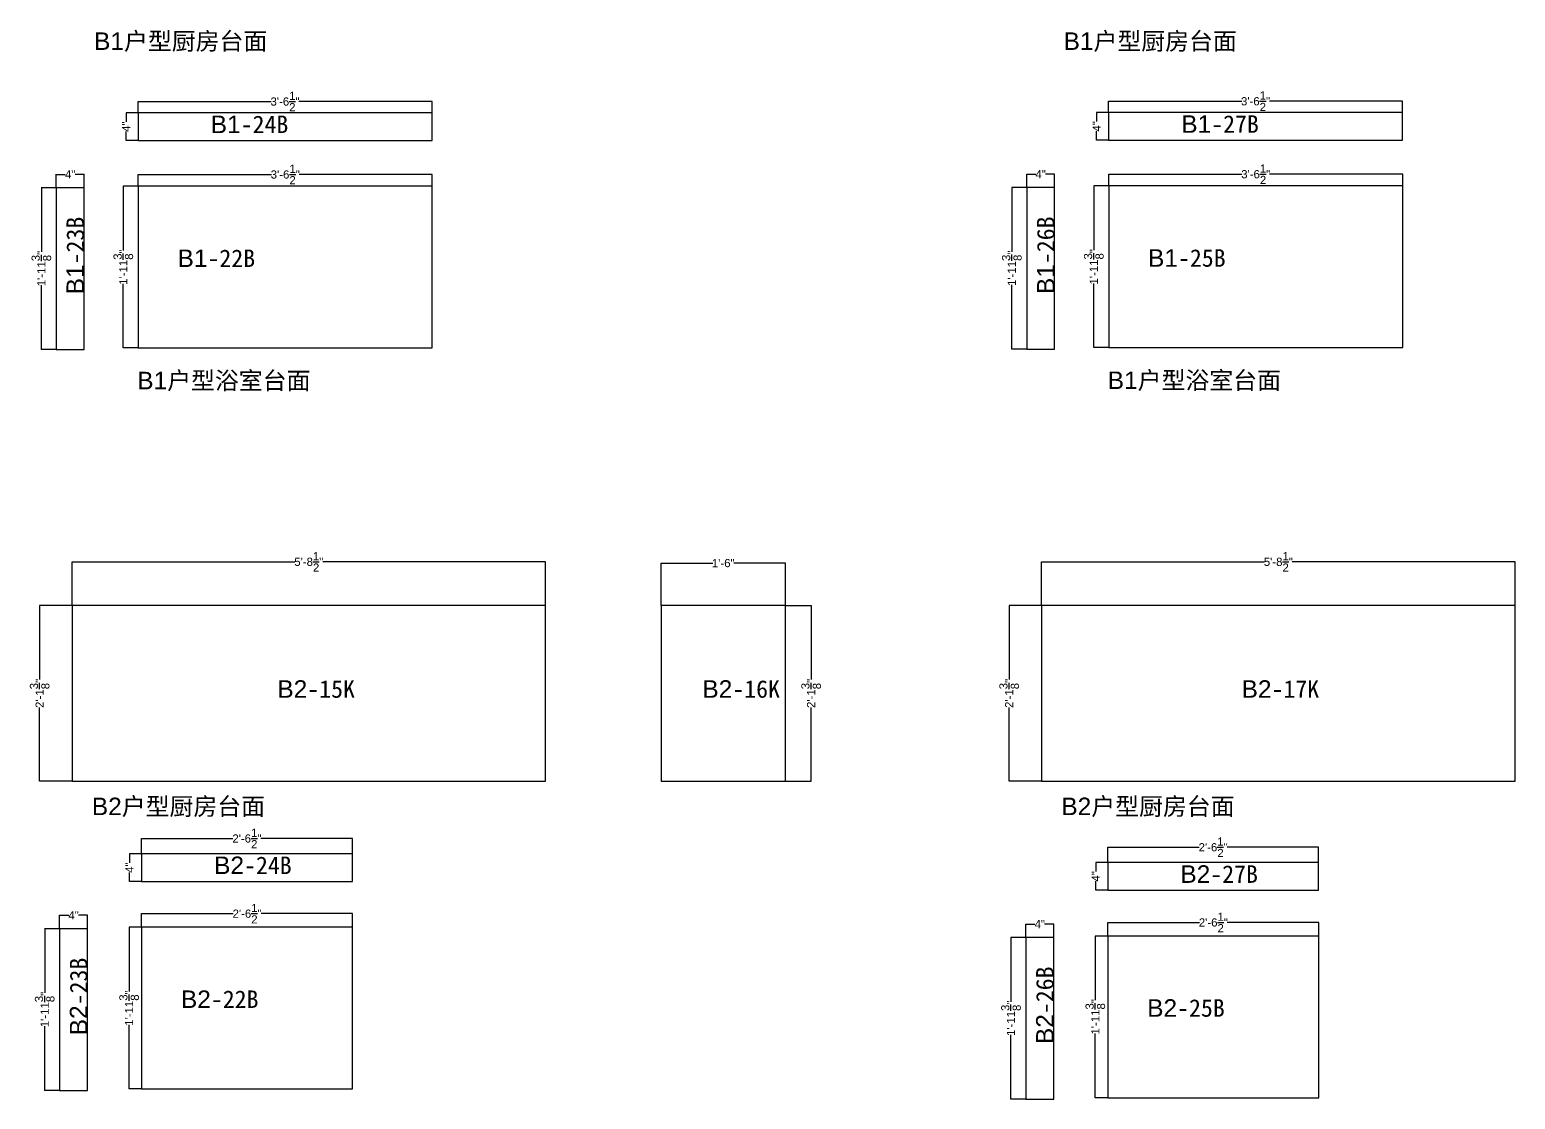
# Model space of a CAD drawing. Header units: inches. Extents: x -997106 to 39633, y -30199 to 1961.
# Drawn here: x 25679 to 31137, y -10276 to -6346 of the extents above; entities that cross this region are included whole.
import ezdxf

# ---------------------------------------------------------------- set-up
doc = ezdxf.new("R2010")
doc.units = ezdxf.units.IN
doc.header["$MEASUREMENT"] = 0
doc.layers.get('Defpoints').update_dxf_attribs({"color": 3})
doc.layers.add('编号', color=10, linetype='Continuous', plot=False)
doc.styles.get("Standard").update_dxf_attribs({"font": 'arial.ttf'})
doc.dimstyles.get("Standard").update_dxf_attribs({"dimtxt": 30, "dimasz": 1, "dimexe": 0.18, "dimexo": 0.0625, "dimgap": 0.09, "dimtad": 0, "dimtoh": 1, "dimdec": 4, "dimlfac": 0.03937, "dimzin": 0, "dimdsep": 46, "dimlunit": 4, "dimtxsty": 'Standard', "dimblk": 'ARCHTICK', "dimcen": 1, "dimadec": 0, "dimazin": 0, "dimtfac": 1, "dimtdec": 4, "dimtix": 1, "dimtofl": 0, "dimtmove": 2, "dimatfit": 3, "dimldrblk": 'ARCHTICK', "dimfxl": 1, "dimtolj": 1, "dimtzin": 0, "dimarcsym": 0})

# ---------------------------------------------------------------- blocks, each defined once
blk = doc.blocks.new('_ArchTick')
at = {"color": 0, "linetype": 'ByBlock', "const_width": 0.15}
blk.add_lwpolyline([(-0.5, -0.5), (0.5, 0.5)], dxfattribs=at)
blk = doc.blocks.new('*D202')
at = {"color": 0, "lineweight": -2, "transparency": 16777216}
for p, q in [((25834.7, -8461.9), (25834.7, -8300.7)), ((25834.7, -8300.9), (26653.8, -8300.9)), ((27574.7, -8300.9), (26755.6, -8300.9)), ((27574.7, -8461.9), (27574.7, -8300.7))]:
    blk.add_line(p, q, dxfattribs=at)
at = {"layer": 'Defpoints', "color": 0, "transparency": 16777216}
for p in [(27574.7, -8300.9), (25834.7, -8461.9), (27574.7, -8461.9)]:
    blk.add_point(p, dxfattribs=at)
at = {"color": 0, "lineweight": -2, "transparency": 16777216, "rotation": 180}
blk.add_blockref('_ArchTick', (25834.7, -8300.9), dxfattribs=at)
at = {"color": 0, "lineweight": -2, "transparency": 16777216}
blk.add_blockref('_ArchTick', (27574.7, -8300.9), dxfattribs=at)
at = {"color": 0, "transparency": 16777216, "insert": (26704.7, -8300.9), "char_height": 30, "attachment_point": 5}
blk.add_mtext('\\A1;5\'-8{\\H1x;\\S1/2;}"', dxfattribs=at)
blk = doc.blocks.new('*D203')
at = {"color": 0, "lineweight": -2, "transparency": 16777216}
for p, q in [((25834.7, -8461.9), (25715.5, -8461.9)), ((25715.7, -8461.9), (25715.7, -8733.3)), ((25715.7, -9106.9), (25715.7, -8835.6)), ((25834.7, -9106.9), (25715.5, -9106.9))]:
    blk.add_line(p, q, dxfattribs=at)
at = {"layer": 'Defpoints', "color": 0, "transparency": 16777216}
for p in [(25834.7, -8461.9), (25715.7, -9106.9), (25834.7, -9106.9)]:
    blk.add_point(p, dxfattribs=at)
at = {"color": 0, "lineweight": -2, "transparency": 16777216}
for p, rotation in [((25715.7, -8461.9), 90), ((25715.7, -9106.9), 270)]:
    blk.add_blockref('_ArchTick', p, dxfattribs=dict(at, rotation=rotation))
at = {"color": 0, "transparency": 16777216, "insert": (25715.7, -8784.4), "char_height": 30, "attachment_point": 5, "rotation": 90}
blk.add_mtext('\\A1;2\'-1{\\H1x;\\S3/8;}"', dxfattribs=at)
blk = doc.blocks.new('*D204')
at = {"color": 0, "lineweight": -2, "transparency": 16777216}
for p, q in [((27998.8, -8461.9), (27998.8, -8305.7)), ((27998.8, -8305.8), (28188.8, -8305.8)), ((28455.8, -8305.8), (28265.9, -8305.8)), ((28455.8, -8461.9), (28455.8, -8305.7))]:
    blk.add_line(p, q, dxfattribs=at)
at = {"layer": 'Defpoints', "color": 0, "transparency": 16777216}
for p in [(28455.8, -8305.8), (27998.8, -8461.9), (28455.8, -8461.9)]:
    blk.add_point(p, dxfattribs=at)
at = {"color": 0, "lineweight": -2, "transparency": 16777216, "rotation": 180}
blk.add_blockref('_ArchTick', (27998.8, -8305.8), dxfattribs=at)
at = {"color": 0, "lineweight": -2, "transparency": 16777216}
blk.add_blockref('_ArchTick', (28455.8, -8305.8), dxfattribs=at)
at = {"color": 0, "transparency": 16777216, "insert": (28227.3, -8305.8), "char_height": 30, "attachment_point": 5}
blk.add_mtext('\\A1;1\'-6"', dxfattribs=at)
blk = doc.blocks.new('*D205')
at = {"color": 0, "lineweight": -2, "transparency": 16777216}
for p, q in [((28455.9, -8461.9), (28550.3, -8461.9)), ((28550.1, -8461.9), (28550.1, -8733.3)), ((28550.1, -9106.9), (28550.1, -8835.6)), ((28455.9, -9106.9), (28550.3, -9106.9))]:
    blk.add_line(p, q, dxfattribs=at)
at = {"layer": 'Defpoints', "color": 0, "transparency": 16777216}
for p in [(28455.8, -8461.9), (28455.8, -9106.9), (28550.1, -9106.9)]:
    blk.add_point(p, dxfattribs=at)
at = {"color": 0, "lineweight": -2, "transparency": 16777216}
for p, rotation in [((28550.1, -8461.9), 90), ((28550.1, -9106.9), 270)]:
    blk.add_blockref('_ArchTick', p, dxfattribs=dict(at, rotation=rotation))
at = {"color": 0, "transparency": 16777216, "insert": (28550.1, -8784.4), "char_height": 30, "attachment_point": 5, "rotation": 90}
blk.add_mtext('\\A1;2\'-1{\\H1x;\\S3/8;}"', dxfattribs=at)
blk = doc.blocks.new('*D206')
at = {"color": 0, "lineweight": -2, "transparency": 16777216}
for p, q in [((29396.7, -8461.9), (29396.7, -8300.7)), ((29396.7, -8300.9), (30215.8, -8300.9)), ((31136.7, -8300.9), (30317.6, -8300.9)), ((31136.7, -8461.9), (31136.7, -8300.7))]:
    blk.add_line(p, q, dxfattribs=at)
at = {"layer": 'Defpoints', "color": 0, "transparency": 16777216}
for p in [(31136.7, -8300.9), (29396.7, -8461.9), (31136.7, -8461.9)]:
    blk.add_point(p, dxfattribs=at)
at = {"color": 0, "lineweight": -2, "transparency": 16777216, "rotation": 180}
blk.add_blockref('_ArchTick', (29396.7, -8300.9), dxfattribs=at)
at = {"color": 0, "lineweight": -2, "transparency": 16777216}
blk.add_blockref('_ArchTick', (31136.7, -8300.9), dxfattribs=at)
at = {"color": 0, "transparency": 16777216, "insert": (30266.7, -8300.9), "char_height": 30, "attachment_point": 5}
blk.add_mtext('\\A1;5\'-8{\\H1x;\\S1/2;}"', dxfattribs=at)
blk = doc.blocks.new('*D207')
at = {"color": 0, "lineweight": -2, "transparency": 16777216}
for p, q in [((29396.7, -8461.9), (29277.5, -8461.9)), ((29277.7, -8461.9), (29277.7, -8733.3)), ((29277.7, -9106.9), (29277.7, -8835.6)), ((29396.7, -9106.9), (29277.5, -9106.9))]:
    blk.add_line(p, q, dxfattribs=at)
at = {"layer": 'Defpoints', "color": 0, "transparency": 16777216}
for p in [(29396.7, -8461.9), (29277.7, -9106.9), (29396.7, -9106.9)]:
    blk.add_point(p, dxfattribs=at)
at = {"color": 0, "lineweight": -2, "transparency": 16777216}
for p, rotation in [((29277.7, -8461.9), 90), ((29277.7, -9106.9), 270)]:
    blk.add_blockref('_ArchTick', p, dxfattribs=dict(at, rotation=rotation))
at = {"color": 0, "transparency": 16777216, "insert": (29277.7, -8784.4), "char_height": 30, "attachment_point": 5, "rotation": 90}
blk.add_mtext('\\A1;2\'-1{\\H1x;\\S3/8;}"', dxfattribs=at)
blk = doc.blocks.new('*D837')
at = {"color": 0, "lineweight": -2, "transparency": 16777216}
for p, q in [((25776.8, -6926.4), (25721.8, -6926.4)), ((25722, -6926.4), (25722, -7162.3)), ((25722, -7520.4), (25722, -7284.5)), ((25776.8, -7520.4), (25721.8, -7520.4))]:
    blk.add_line(p, q, dxfattribs=at)
at = {"layer": 'Defpoints', "color": 0, "transparency": 16777216}
for p in [(25776.9, -6926.4), (25722, -7520.4), (25776.9, -7520.4)]:
    blk.add_point(p, dxfattribs=at)
at = {"color": 0, "lineweight": -2, "transparency": 16777216}
for p, rotation in [((25722, -6926.4), 90), ((25722, -7520.4), 270)]:
    blk.add_blockref('_ArchTick', p, dxfattribs=dict(at, rotation=rotation))
at = {"color": 0, "transparency": 16777216, "insert": (25722, -7223.4), "char_height": 30, "attachment_point": 5, "rotation": 90}
blk.add_mtext('\\A1;1\'-11{\\H1x;\\S3/8;}"', dxfattribs=at)
blk = doc.blocks.new('*D838')
at = {"color": 0, "lineweight": -2, "transparency": 16777216}
for p, q in [((25776.9, -6926.3), (25776.9, -6877.1)), ((25878.9, -6926.3), (25878.9, -6877.1)), ((25776.9, -6877.3), (25810, -6877.3)), ((25878.9, -6877.3), (25845.8, -6877.3))]:
    blk.add_line(p, q, dxfattribs=at)
at = {"layer": 'Defpoints', "color": 0, "transparency": 16777216}
for p in [(25776.9, -6926.4), (25878.9, -6877.3), (25878.9, -6926.4)]:
    blk.add_point(p, dxfattribs=at)
at = {"color": 0, "lineweight": -2, "transparency": 16777216, "rotation": 180}
blk.add_blockref('_ArchTick', (25776.9, -6877.3), dxfattribs=at)
at = {"color": 0, "lineweight": -2, "transparency": 16777216}
blk.add_blockref('_ArchTick', (25878.9, -6877.3), dxfattribs=at)
at = {"color": 0, "transparency": 16777216, "insert": (25827.9, -6877.3), "char_height": 30, "attachment_point": 5}
blk.add_mtext('\\A1;4"', dxfattribs=at)
blk = doc.blocks.new('*D836')
at = {"color": 0, "lineweight": -2, "transparency": 16777216}
for p, q in [((26077.3, -6650.8), (26033.3, -6650.8)), ((26033.4, -6650.8), (26033.4, -6683.9)), ((26077.3, -6752.8), (26033.3, -6752.8)), ((26033.4, -6752.8), (26033.4, -6719.7))]:
    blk.add_line(p, q, dxfattribs=at)
at = {"layer": 'Defpoints', "color": 0, "transparency": 16777216}
for p in [(26077.3, -6650.8), (26033.4, -6752.8), (26077.3, -6752.8)]:
    blk.add_point(p, dxfattribs=at)
at = {"color": 0, "lineweight": -2, "transparency": 16777216}
for p, rotation in [((26033.4, -6650.8), 90), ((26033.4, -6752.8), 270)]:
    blk.add_blockref('_ArchTick', p, dxfattribs=dict(at, rotation=rotation))
at = {"color": 0, "transparency": 16777216, "insert": (26033.4, -6701.8), "char_height": 30, "attachment_point": 5, "rotation": 90}
blk.add_mtext('\\A1;4"', dxfattribs=at)
blk = doc.blocks.new('*D839')
at = {"color": 0, "lineweight": -2, "transparency": 16777216}
for p, q in [((26078.1, -6920.9), (26078.1, -6877.5)), ((26078.1, -6877.7), (26567.2, -6877.7)), ((27158.1, -6877.7), (26669, -6877.7)), ((27158.1, -6920.9), (27158.1, -6877.5))]:
    blk.add_line(p, q, dxfattribs=at)
at = {"layer": 'Defpoints', "color": 0, "transparency": 16777216}
for p in [(26078.1, -6920.9), (27158.1, -6877.7), (27158.1, -6920.9)]:
    blk.add_point(p, dxfattribs=at)
at = {"color": 0, "lineweight": -2, "transparency": 16777216, "rotation": 180}
blk.add_blockref('_ArchTick', (26078.1, -6877.7), dxfattribs=at)
at = {"color": 0, "lineweight": -2, "transparency": 16777216}
blk.add_blockref('_ArchTick', (27158.1, -6877.7), dxfattribs=at)
at = {"color": 0, "transparency": 16777216, "insert": (26618.1, -6877.7), "char_height": 30, "attachment_point": 5}
blk.add_mtext('\\A1;3\'-6{\\H1x;\\S1/2;}"', dxfattribs=at)
blk = doc.blocks.new('*D840')
at = {"color": 0, "lineweight": -2, "transparency": 16777216}
for p, q in [((26077.3, -6650.8), (26077.3, -6609.4)), ((26077.3, -6609.6), (26566.4, -6609.6)), ((27157.3, -6609.6), (26668.2, -6609.6)), ((27157.3, -6650.8), (27157.3, -6609.4))]:
    blk.add_line(p, q, dxfattribs=at)
at = {"layer": 'Defpoints', "color": 0, "transparency": 16777216}
for p in [(26077.3, -6650.8), (27157.3, -6609.6), (27157.3, -6650.8)]:
    blk.add_point(p, dxfattribs=at)
at = {"color": 0, "lineweight": -2, "transparency": 16777216, "rotation": 180}
blk.add_blockref('_ArchTick', (26077.3, -6609.6), dxfattribs=at)
at = {"color": 0, "lineweight": -2, "transparency": 16777216}
blk.add_blockref('_ArchTick', (27157.3, -6609.6), dxfattribs=at)
at = {"color": 0, "transparency": 16777216, "insert": (26617.3, -6609.6), "char_height": 30, "attachment_point": 5}
blk.add_mtext('\\A1;3\'-6{\\H1x;\\S1/2;}"', dxfattribs=at)
blk = doc.blocks.new('*D841')
at = {"color": 0, "lineweight": -2, "transparency": 16777216}
for p, q in [((26078, -6920.9), (26022.9, -6920.9)), ((26023.1, -6920.9), (26023.1, -7156.9)), ((26023.1, -7514.9), (26023.1, -7279)), ((26078, -7514.9), (26022.9, -7514.9))]:
    blk.add_line(p, q, dxfattribs=at)
at = {"layer": 'Defpoints', "color": 0, "transparency": 16777216}
for p in [(26078.1, -6920.9), (26023.1, -7514.9), (26078.1, -7514.9)]:
    blk.add_point(p, dxfattribs=at)
at = {"color": 0, "lineweight": -2, "transparency": 16777216}
for p, rotation in [((26023.1, -6920.9), 90), ((26023.1, -7514.9), 270)]:
    blk.add_blockref('_ArchTick', p, dxfattribs=dict(at, rotation=rotation))
at = {"color": 0, "transparency": 16777216, "insert": (26023.1, -7217.9), "char_height": 30, "attachment_point": 5, "rotation": 90}
blk.add_mtext('\\A1;1\'-11{\\H1x;\\S3/8;}"', dxfattribs=at)
blk = doc.blocks.new('*D843')
at = {"color": 0, "lineweight": -2, "transparency": 16777216}
for p, q in [((29342.5, -6925.4), (29287.4, -6925.4)), ((29287.6, -6925.4), (29287.6, -7161.3)), ((29287.6, -7519.4), (29287.6, -7283.5)), ((29342.5, -7519.4), (29287.4, -7519.4))]:
    blk.add_line(p, q, dxfattribs=at)
at = {"layer": 'Defpoints', "color": 0, "transparency": 16777216}
for p in [(29342.5, -6925.4), (29287.6, -7519.4), (29342.5, -7519.4)]:
    blk.add_point(p, dxfattribs=at)
at = {"color": 0, "lineweight": -2, "transparency": 16777216}
for p, rotation in [((29287.6, -6925.4), 90), ((29287.6, -7519.4), 270)]:
    blk.add_blockref('_ArchTick', p, dxfattribs=dict(at, rotation=rotation))
at = {"color": 0, "transparency": 16777216, "insert": (29287.6, -7222.4), "char_height": 30, "attachment_point": 5, "rotation": 90}
blk.add_mtext('\\A1;1\'-11{\\H1x;\\S3/8;}"', dxfattribs=at)
blk = doc.blocks.new('*D844')
at = {"color": 0, "lineweight": -2, "transparency": 16777216}
for p, q in [((29342.5, -6925.3), (29342.5, -6876.1)), ((29342.5, -6876.3), (29375.6, -6876.3)), ((29444.5, -6876.3), (29411.5, -6876.3)), ((29444.5, -6925.3), (29444.5, -6876.1))]:
    blk.add_line(p, q, dxfattribs=at)
at = {"layer": 'Defpoints', "color": 0, "transparency": 16777216}
for p in [(29444.5, -6876.3), (29342.5, -6925.4), (29444.5, -6925.4)]:
    blk.add_point(p, dxfattribs=at)
at = {"color": 0, "lineweight": -2, "transparency": 16777216, "rotation": 180}
blk.add_blockref('_ArchTick', (29342.5, -6876.3), dxfattribs=at)
at = {"color": 0, "lineweight": -2, "transparency": 16777216}
blk.add_blockref('_ArchTick', (29444.5, -6876.3), dxfattribs=at)
at = {"color": 0, "transparency": 16777216, "insert": (29393.5, -6876.3), "char_height": 30, "attachment_point": 5}
blk.add_mtext('\\A1;4"', dxfattribs=at)
blk = doc.blocks.new('*D842')
at = {"color": 0, "lineweight": -2, "transparency": 16777216}
for p, q in [((29642.9, -6649.8), (29598.9, -6649.8)), ((29599.1, -6649.8), (29599.1, -6682.9)), ((29642.9, -6751.8), (29598.9, -6751.8)), ((29599.1, -6751.8), (29599.1, -6718.7))]:
    blk.add_line(p, q, dxfattribs=at)
at = {"layer": 'Defpoints', "color": 0, "transparency": 16777216}
for p in [(29642.9, -6649.8), (29599.1, -6751.8), (29642.9, -6751.8)]:
    blk.add_point(p, dxfattribs=at)
at = {"color": 0, "lineweight": -2, "transparency": 16777216}
for p, rotation in [((29599.1, -6649.8), 90), ((29599.1, -6751.8), 270)]:
    blk.add_blockref('_ArchTick', p, dxfattribs=dict(at, rotation=rotation))
at = {"color": 0, "transparency": 16777216, "insert": (29599.1, -6700.8), "char_height": 30, "attachment_point": 5, "rotation": 90}
blk.add_mtext('\\A1;4"', dxfattribs=at)
blk = doc.blocks.new('*D845')
at = {"color": 0, "lineweight": -2, "transparency": 16777216}
for p, q in [((29643.7, -6919.9), (29643.7, -6876.5)), ((29643.7, -6876.7), (30132.8, -6876.7)), ((30723.7, -6876.7), (30234.6, -6876.7)), ((30723.7, -6919.9), (30723.7, -6876.5))]:
    blk.add_line(p, q, dxfattribs=at)
at = {"layer": 'Defpoints', "color": 0, "transparency": 16777216}
for p in [(30723.7, -6876.7), (29643.7, -6919.9), (30723.7, -6919.9)]:
    blk.add_point(p, dxfattribs=at)
at = {"color": 0, "lineweight": -2, "transparency": 16777216, "rotation": 180}
blk.add_blockref('_ArchTick', (29643.7, -6876.7), dxfattribs=at)
at = {"color": 0, "lineweight": -2, "transparency": 16777216}
blk.add_blockref('_ArchTick', (30723.7, -6876.7), dxfattribs=at)
at = {"color": 0, "transparency": 16777216, "insert": (30183.7, -6876.7), "char_height": 30, "attachment_point": 5}
blk.add_mtext('\\A1;3\'-6{\\H1x;\\S1/2;}"', dxfattribs=at)
blk = doc.blocks.new('*D846')
at = {"color": 0, "lineweight": -2, "transparency": 16777216}
for p, q in [((29642.9, -6649.8), (29642.9, -6608.4)), ((29642.9, -6608.6), (30132.1, -6608.6)), ((30722.9, -6608.6), (30233.8, -6608.6)), ((30722.9, -6649.8), (30722.9, -6608.4))]:
    blk.add_line(p, q, dxfattribs=at)
at = {"layer": 'Defpoints', "color": 0, "transparency": 16777216}
for p in [(29642.9, -6649.8), (30722.9, -6608.6), (30722.9, -6649.8)]:
    blk.add_point(p, dxfattribs=at)
at = {"color": 0, "lineweight": -2, "transparency": 16777216, "rotation": 180}
blk.add_blockref('_ArchTick', (29642.9, -6608.6), dxfattribs=at)
at = {"color": 0, "lineweight": -2, "transparency": 16777216}
blk.add_blockref('_ArchTick', (30722.9, -6608.6), dxfattribs=at)
at = {"color": 0, "transparency": 16777216, "insert": (30182.9, -6608.6), "char_height": 30, "attachment_point": 5}
blk.add_mtext('\\A1;3\'-6{\\H1x;\\S1/2;}"', dxfattribs=at)
blk = doc.blocks.new('*D847')
at = {"color": 0, "lineweight": -2, "transparency": 16777216}
for p, q in [((29643.6, -6919.9), (29588.5, -6919.9)), ((29588.7, -6919.9), (29588.7, -7155.9)), ((29588.7, -7513.9), (29588.7, -7278)), ((29643.6, -7513.9), (29588.5, -7513.9))]:
    blk.add_line(p, q, dxfattribs=at)
at = {"layer": 'Defpoints', "color": 0, "transparency": 16777216}
for p in [(29643.7, -6919.9), (29588.7, -7513.9), (29643.7, -7513.9)]:
    blk.add_point(p, dxfattribs=at)
at = {"color": 0, "lineweight": -2, "transparency": 16777216}
for p, rotation in [((29588.7, -6919.9), 90), ((29588.7, -7513.9), 270)]:
    blk.add_blockref('_ArchTick', p, dxfattribs=dict(at, rotation=rotation))
at = {"color": 0, "transparency": 16777216, "insert": (29588.7, -7216.9), "char_height": 30, "attachment_point": 5, "rotation": 90}
blk.add_mtext('\\A1;1\'-11{\\H1x;\\S3/8;}"', dxfattribs=at)
blk = doc.blocks.new('*D994')
at = {"color": 0, "lineweight": -2, "transparency": 16777216}
for p, q in [((25789.2, -9648.8), (25734.2, -9648.8)), ((25734.3, -9648.8), (25734.3, -9884.8)), ((25734.3, -10242.8), (25734.3, -10006.9)), ((25789.2, -10242.8), (25734.2, -10242.8))]:
    blk.add_line(p, q, dxfattribs=at)
at = {"layer": 'Defpoints', "color": 0, "transparency": 16777216}
for p in [(25789.3, -9648.8), (25734.3, -10242.8), (25789.3, -10242.8)]:
    blk.add_point(p, dxfattribs=at)
at = {"color": 0, "lineweight": -2, "transparency": 16777216}
for p, rotation in [((25734.3, -9648.8), 90), ((25734.3, -10242.8), 270)]:
    blk.add_blockref('_ArchTick', p, dxfattribs=dict(at, rotation=rotation))
at = {"color": 0, "transparency": 16777216, "insert": (25734.3, -9945.8), "char_height": 30, "attachment_point": 5, "rotation": 90}
blk.add_mtext('\\A1;1\'-11{\\H1x;\\S3/8;}"', dxfattribs=at)
blk = doc.blocks.new('*D995')
at = {"color": 0, "lineweight": -2, "transparency": 16777216}
for p, q in [((25789.3, -9648.8), (25789.3, -9599.6)), ((25789.3, -9599.7), (25822.4, -9599.7)), ((25891.3, -9599.7), (25858.2, -9599.7)), ((25891.3, -9648.8), (25891.3, -9599.6))]:
    blk.add_line(p, q, dxfattribs=at)
at = {"layer": 'Defpoints', "color": 0, "transparency": 16777216}
for p in [(25891.3, -9599.7), (25789.3, -9648.8), (25891.3, -9648.8)]:
    blk.add_point(p, dxfattribs=at)
at = {"color": 0, "lineweight": -2, "transparency": 16777216, "rotation": 180}
blk.add_blockref('_ArchTick', (25789.3, -9599.7), dxfattribs=at)
at = {"color": 0, "lineweight": -2, "transparency": 16777216}
blk.add_blockref('_ArchTick', (25891.3, -9599.7), dxfattribs=at)
at = {"color": 0, "transparency": 16777216, "insert": (25840.3, -9599.7), "char_height": 30, "attachment_point": 5}
blk.add_mtext('\\A1;4"', dxfattribs=at)
blk = doc.blocks.new('*D983')
at = {"color": 0, "lineweight": -2, "transparency": 16777216}
for p, q in [((26089.7, -9373.3), (26045.6, -9373.3)), ((26045.8, -9373.3), (26045.8, -9406.4)), ((26045.8, -9475.3), (26045.8, -9442.2)), ((26089.7, -9475.3), (26045.6, -9475.3))]:
    blk.add_line(p, q, dxfattribs=at)
at = {"layer": 'Defpoints', "color": 0, "transparency": 16777216}
for p in [(26089.7, -9373.3), (26045.8, -9475.3), (26089.7, -9475.3)]:
    blk.add_point(p, dxfattribs=at)
at = {"color": 0, "lineweight": -2, "transparency": 16777216}
for p, rotation in [((26045.8, -9373.3), 90), ((26045.8, -9475.3), 270)]:
    blk.add_blockref('_ArchTick', p, dxfattribs=dict(at, rotation=rotation))
at = {"color": 0, "transparency": 16777216, "insert": (26045.8, -9424.3), "char_height": 30, "attachment_point": 5, "rotation": 90}
blk.add_mtext('\\A1;4"', dxfattribs=at)
blk = doc.blocks.new('*D996')
at = {"color": 0, "lineweight": -2, "transparency": 16777216}
for p, q in [((26089.7, -9371.6), (26089.7, -9317.2)), ((26089.7, -9317.4), (26426.1, -9317.4)), ((26864.7, -9317.4), (26528.4, -9317.4)), ((26864.7, -9373.2), (26864.7, -9317.2))]:
    blk.add_line(p, q, dxfattribs=at)
at = {"layer": 'Defpoints', "color": 0, "transparency": 16777216}
for p in [(26864.7, -9317.4), (26089.7, -9371.6), (26864.7, -9373.3)]:
    blk.add_point(p, dxfattribs=at)
at = {"color": 0, "lineweight": -2, "transparency": 16777216, "rotation": 180}
blk.add_blockref('_ArchTick', (26089.7, -9317.4), dxfattribs=at)
at = {"color": 0, "lineweight": -2, "transparency": 16777216}
blk.add_blockref('_ArchTick', (26864.7, -9317.4), dxfattribs=at)
at = {"color": 0, "transparency": 16777216, "insert": (26477.2, -9317.4), "char_height": 30, "attachment_point": 5}
blk.add_mtext('\\A1;2\'-6{\\H1x;\\S1/2;}"', dxfattribs=at)
blk = doc.blocks.new('*D997')
at = {"color": 0, "lineweight": -2, "transparency": 16777216}
for p, q in [((26090.5, -9643.4), (26090.5, -9593.4)), ((26090.5, -9593.6), (26426.8, -9593.6)), ((26865.5, -9593.6), (26529.1, -9593.6)), ((26865.5, -9643.4), (26865.5, -9593.4))]:
    blk.add_line(p, q, dxfattribs=at)
at = {"layer": 'Defpoints', "color": 0, "transparency": 16777216}
for p in [(26865.5, -9593.6), (26090.5, -9643.4), (26865.5, -9643.4)]:
    blk.add_point(p, dxfattribs=at)
at = {"color": 0, "lineweight": -2, "transparency": 16777216, "rotation": 180}
blk.add_blockref('_ArchTick', (26090.5, -9593.6), dxfattribs=at)
at = {"color": 0, "lineweight": -2, "transparency": 16777216}
blk.add_blockref('_ArchTick', (26865.5, -9593.6), dxfattribs=at)
at = {"color": 0, "transparency": 16777216, "insert": (26478, -9593.6), "char_height": 30, "attachment_point": 5}
blk.add_mtext('\\A1;2\'-6{\\H1x;\\S1/2;}"', dxfattribs=at)
blk = doc.blocks.new('*D998')
at = {"color": 0, "lineweight": -2, "transparency": 16777216}
for p, q in [((26090.4, -9643.4), (26044.1, -9643.4)), ((26044.3, -9643.4), (26044.3, -9879.3)), ((26044.3, -10237.4), (26044.3, -10001.5)), ((26090.4, -10237.4), (26044.1, -10237.4))]:
    blk.add_line(p, q, dxfattribs=at)
at = {"layer": 'Defpoints', "color": 0, "transparency": 16777216}
for p in [(26090.5, -9643.4), (26044.3, -10237.4), (26090.5, -10237.4)]:
    blk.add_point(p, dxfattribs=at)
at = {"color": 0, "lineweight": -2, "transparency": 16777216}
for p, rotation in [((26044.3, -9643.4), 90), ((26044.3, -10237.4), 270)]:
    blk.add_blockref('_ArchTick', p, dxfattribs=dict(at, rotation=rotation))
at = {"color": 0, "transparency": 16777216, "insert": (26044.3, -9940.4), "char_height": 30, "attachment_point": 5, "rotation": 90}
blk.add_mtext('\\A1;1\'-11{\\H1x;\\S3/8;}"', dxfattribs=at)
blk = doc.blocks.new('*D999')
at = {"color": 0, "lineweight": -2, "transparency": 16777216}
for p, q in [((29339.2, -9681.1), (29284.2, -9681.1)), ((29284.4, -9681.1), (29284.4, -9917)), ((29284.4, -10275.1), (29284.4, -10039.2)), ((29339.2, -10275.1), (29284.2, -10275.1))]:
    blk.add_line(p, q, dxfattribs=at)
at = {"layer": 'Defpoints', "color": 0, "transparency": 16777216}
for p in [(29339.3, -9681.1), (29284.4, -10275.1), (29339.3, -10275.1)]:
    blk.add_point(p, dxfattribs=at)
at = {"color": 0, "lineweight": -2, "transparency": 16777216}
for p, rotation in [((29284.4, -9681.1), 90), ((29284.4, -10275.1), 270)]:
    blk.add_blockref('_ArchTick', p, dxfattribs=dict(at, rotation=rotation))
at = {"color": 0, "transparency": 16777216, "insert": (29284.4, -9978.1), "char_height": 30, "attachment_point": 5, "rotation": 90}
blk.add_mtext('\\A1;1\'-11{\\H1x;\\S3/8;}"', dxfattribs=at)
blk = doc.blocks.new('*D1000')
at = {"color": 0, "lineweight": -2, "transparency": 16777216}
for p, q in [((29339.3, -9681), (29339.3, -9631.8)), ((29339.3, -9632), (29372.4, -9632)), ((29441.3, -9632), (29408.2, -9632)), ((29441.3, -9681), (29441.3, -9631.8))]:
    blk.add_line(p, q, dxfattribs=at)
at = {"layer": 'Defpoints', "color": 0, "transparency": 16777216}
for p in [(29441.3, -9632), (29339.3, -9681.1), (29441.3, -9681.1)]:
    blk.add_point(p, dxfattribs=at)
at = {"color": 0, "lineweight": -2, "transparency": 16777216, "rotation": 180}
blk.add_blockref('_ArchTick', (29339.3, -9632), dxfattribs=at)
at = {"color": 0, "lineweight": -2, "transparency": 16777216}
blk.add_blockref('_ArchTick', (29441.3, -9632), dxfattribs=at)
at = {"color": 0, "transparency": 16777216, "insert": (29390.3, -9632), "char_height": 30, "attachment_point": 5}
blk.add_mtext('\\A1;4"', dxfattribs=at)
blk = doc.blocks.new('*D982')
at = {"color": 0, "lineweight": -2, "transparency": 16777216}
for p, q in [((29639.7, -9405.6), (29595.7, -9405.6)), ((29595.8, -9405.6), (29595.8, -9438.6)), ((29595.8, -9507.6), (29595.8, -9474.5)), ((29639.7, -9507.6), (29595.7, -9507.6))]:
    blk.add_line(p, q, dxfattribs=at)
at = {"layer": 'Defpoints', "color": 0, "transparency": 16777216}
for p in [(29639.7, -9405.6), (29595.8, -9507.6), (29639.7, -9507.6)]:
    blk.add_point(p, dxfattribs=at)
at = {"color": 0, "lineweight": -2, "transparency": 16777216}
for p, rotation in [((29595.8, -9405.6), 90), ((29595.8, -9507.6), 270)]:
    blk.add_blockref('_ArchTick', p, dxfattribs=dict(at, rotation=rotation))
at = {"color": 0, "transparency": 16777216, "insert": (29595.8, -9456.6), "char_height": 30, "attachment_point": 5, "rotation": 90}
blk.add_mtext('\\A1;4"', dxfattribs=at)
blk = doc.blocks.new('*D1001')
at = {"color": 0, "lineweight": -2, "transparency": 16777216}
for p, q in [((29639.7, -9403.8), (29639.7, -9349.5)), ((29639.7, -9349.6), (29976.1, -9349.6)), ((30414.7, -9349.6), (30078.4, -9349.6)), ((30414.7, -9405.5), (30414.7, -9349.5))]:
    blk.add_line(p, q, dxfattribs=at)
at = {"layer": 'Defpoints', "color": 0, "transparency": 16777216}
for p in [(30414.7, -9349.6), (29639.7, -9403.9), (30414.7, -9405.6)]:
    blk.add_point(p, dxfattribs=at)
at = {"color": 0, "lineweight": -2, "transparency": 16777216, "rotation": 180}
blk.add_blockref('_ArchTick', (29639.7, -9349.6), dxfattribs=at)
at = {"color": 0, "lineweight": -2, "transparency": 16777216}
blk.add_blockref('_ArchTick', (30414.7, -9349.6), dxfattribs=at)
at = {"color": 0, "transparency": 16777216, "insert": (30027.2, -9349.6), "char_height": 30, "attachment_point": 5}
blk.add_mtext('\\A1;2\'-6{\\H1x;\\S1/2;}"', dxfattribs=at)
blk = doc.blocks.new('*D1002')
at = {"color": 0, "lineweight": -2, "transparency": 16777216}
for p, q in [((29640.5, -9675.6), (29640.5, -9625.7)), ((29640.5, -9625.9), (29976.8, -9625.9)), ((30415.5, -9625.9), (30079.1, -9625.9)), ((30415.5, -9675.6), (30415.5, -9625.7))]:
    blk.add_line(p, q, dxfattribs=at)
at = {"layer": 'Defpoints', "color": 0, "transparency": 16777216}
for p in [(30415.5, -9625.9), (29640.5, -9675.7), (30415.5, -9675.7)]:
    blk.add_point(p, dxfattribs=at)
at = {"color": 0, "lineweight": -2, "transparency": 16777216, "rotation": 180}
blk.add_blockref('_ArchTick', (29640.5, -9625.9), dxfattribs=at)
at = {"color": 0, "lineweight": -2, "transparency": 16777216}
blk.add_blockref('_ArchTick', (30415.5, -9625.9), dxfattribs=at)
at = {"color": 0, "transparency": 16777216, "insert": (30028, -9625.9), "char_height": 30, "attachment_point": 5}
blk.add_mtext('\\A1;2\'-6{\\H1x;\\S1/2;}"', dxfattribs=at)
blk = doc.blocks.new('*D1003')
at = {"color": 0, "lineweight": -2, "transparency": 16777216}
for p, q in [((29640.4, -9675.7), (29594.1, -9675.7)), ((29594.3, -9675.7), (29594.3, -9911.6)), ((29594.3, -10269.7), (29594.3, -10033.8)), ((29640.4, -10269.7), (29594.1, -10269.7))]:
    blk.add_line(p, q, dxfattribs=at)
at = {"layer": 'Defpoints', "color": 0, "transparency": 16777216}
for p in [(29640.5, -9675.7), (29594.3, -10269.7), (29640.5, -10269.7)]:
    blk.add_point(p, dxfattribs=at)
at = {"color": 0, "lineweight": -2, "transparency": 16777216}
for p, rotation in [((29594.3, -9675.7), 90), ((29594.3, -10269.7), 270)]:
    blk.add_blockref('_ArchTick', p, dxfattribs=dict(at, rotation=rotation))
at = {"color": 0, "transparency": 16777216, "insert": (29594.3, -9972.7), "char_height": 30, "attachment_point": 5, "rotation": 90}
blk.add_mtext('\\A1;1\'-11{\\H1x;\\S3/8;}"', dxfattribs=at)

msp = doc.modelspace()

# ---------------------------------------------------------------- linework, layer by layer
for points in [[(26077.32631, -6752.81367), (27157.32631, -6752.81367), (27157.32631, -6650.81367), (26077.32631, -6650.81367)], [(29642.942, -6751.81367), (30722.942, -6751.81367), (30722.942, -6649.81367), (29642.942, -6649.81367)], [(25776.90194, -7520.35753), (25878.90194, -7520.35753), (25878.90194, -6926.35753), (25776.90194, -6926.35753)], [(26078.05959, -7514.94604), (27158.05959, -7514.94604), (27158.05959, -6920.94604), (26078.05959, -6920.94604)], [(29342.51763, -7519.35753), (29444.51763, -7519.35753), (29444.51763, -6925.35753), (29342.51763, -6925.35753)], [(29643.67529, -7513.94604), (30723.67529, -7513.94604), (30723.67529, -6919.94604), (29643.67529, -6919.94604)], [(25834.71693, -9106.94684), (27574.71693, -9106.94684), (27574.71693, -8461.94684), (25834.71693, -8461.94684)], [(27998.83108, -9106.94684), (28455.83108, -9106.94684), (28455.83108, -8461.94684), (27998.83108, -8461.94684)], [(29396.7265, -9106.94684), (31136.7265, -9106.94684), (31136.7265, -8461.94684), (29396.7265, -8461.94684)], [(26089.71784, -9475.30278), (26864.71784, -9475.30278), (26864.71784, -9373.30278), (26089.71784, -9373.30278)], [(29639.72371, -9507.5588), (30414.72371, -9507.5588), (30414.72371, -9405.5588), (29639.72371, -9405.5588)], [(25789.29347, -10242.84663), (25891.29347, -10242.84663), (25891.29347, -9648.84663), (25789.29347, -9648.84663)], [(26090.45113, -10237.43515), (26865.45113, -10237.43515), (26865.45113, -9643.43515), (26090.45113, -9643.43515)], [(29339.29934, -10275.10266), (29441.29934, -10275.10266), (29441.29934, -9681.10266), (29339.29934, -9681.10266)], [(29640.457, -10269.69117), (30415.457, -10269.69117), (30415.457, -9675.69117), (29640.457, -9675.69117)]]:
    msp.add_lwpolyline(points, close=True)

# ---------------------------------------------------------------- texts
at = {"char_height": 64.3508622, "attachment_point": 1}
for s, insert in [('B1{\\fSimSun|b0|i0|c134|p2;户型厨房台面}', (25915.66623, -6355.57593)), ('B1{\\fSimSun|b0|i0|c134|p2;户型厨房台面}', (29477.67581, -6355.57593)), ('B1{\\fSimSun|b0|i0|c134|p2;户型浴室台面}', (26074.25436, -7602.6629)), ('B1{\\fSimSun|b0|i0|c134|p2;户型浴室台面}', (29639.87005, -7601.6629)), ('B2{\\fSimSun|b0|i0|c134|p2;户型厨房台面}', (25907.48433, -9167.21558)), ('B2{\\fSimSun|b0|i0|c134|p2;户型厨房台面}', (29469.4939, -9167.21558))]:
    msp.add_mtext(s, dxfattribs=dict(at, insert=insert))
at = {"layer": '编号', "char_height": 64.3508622, "attachment_point": 1}
for s, insert in [('B1{\\fSimSun|b0|i0|c134|p2;-24B}', (26344.33585, -6661.26055)), ('B1{\\fSimSun|b0|i0|c134|p2;-27B}', (29909.95155, -6660.26055)), ('B1{\\fSimSun|b0|i0|c134|p2;-22B}', (26222.4038, -7153.33181)), ('B1{\\fSimSun|b0|i0|c134|p2;-25B}', (29788.0195, -7152.33181)), ('B2{\\fSimSun|b0|i0|c134|p2;-15K}', (26589.0756, -8735.98948)), ('B2{\\fSimSun|b0|i0|c134|p2;-16K}', (28150.67949, -8735.98948)), ('B2{\\fSimSun|b0|i0|c134|p2;-17K}', (30131.66947, -8735.98948)), ('B2{\\fSimSun|b0|i0|c134|p2;-24B}', (26356.72739, -9383.74966)), ('B2{\\fSimSun|b0|i0|c134|p2;-27B}', (29906.73326, -9416.00568)), ('B2{\\fSimSun|b0|i0|c134|p2;-22B}', (26234.79534, -9875.82091)), ('B2{\\fSimSun|b0|i0|c134|p2;-25B}', (29784.8012, -9908.07694))]:
    msp.add_mtext(s, dxfattribs=dict(at, insert=insert))
at = {"layer": '编号', "char_height": 64.3508622, "attachment_point": 1, "rotation": 90}
for s, insert in [('B1{\\fSimSun|b0|i0|c134|p2;-23B}', (25814.2877, -7318.02686)), ('B1{\\fSimSun|b0|i0|c134|p2;-26B}', (29379.9034, -7317.02686)), ('B2{\\fSimSun|b0|i0|c134|p2;-23B}', (25826.67923, -10040.51596)), ('B2{\\fSimSun|b0|i0|c134|p2;-26B}', (29376.6851, -10072.77199))]:
    msp.add_mtext(s, dxfattribs=dict(at, insert=insert))

# ---------------------------------------------------------------- dimensions: what is measured, and where the dimension line sits
for base, p1, p2, picture, middle in [((27157.32631, -6609.59705), (26077.32631, -6650.81367), (27157.32631, -6650.81367), '*D840', (26617.32631, -6609.59705)), ((30722.942, -6608.59705), (29642.942, -6649.81367), (30722.942, -6649.81367), '*D846', (30182.942, -6608.59705)), ((25878.90194, -6877.25667), (25776.90194, -6926.35753), (25878.90194, -6926.35753), '*D838', (25827.90194, -6877.25667)), ((27158.05959, -6877.65076), (26078.05959, -6920.94604), (27158.05959, -6920.94604), '*D839', (26618.05959, -6877.65076)), ((29444.51763, -6876.25667), (29342.51763, -6925.35753), (29444.51763, -6925.35753), '*D844', (29393.51763, -6876.25667)), ((30723.67529, -6876.65076), (29643.67529, -6919.94604), (30723.67529, -6919.94604), '*D845', (30183.67529, -6876.65076)), ((27574.71693, -8300.88408), (25834.71693, -8461.94684), (27574.71693, -8461.94684), '*D202', (26704.71693, -8300.88408)), ((28455.83108, -8305.84742), (27998.83108, -8461.94684), (28455.83108, -8461.94684), '*D204', (28227.33108, -8305.84742)), ((31136.7265, -8300.88408), (29396.7265, -8461.94684), (31136.7265, -8461.94684), '*D206', (30266.7265, -8300.88408)), ((26864.7178394759, -9317.3861705803), (26089.7178394759, -9371.6455772292), (26864.7178394759, -9373.3027769633), '*D996', (26477.2178394759, -9317.3861705803)), ((30414.7237086938, -9349.6421963058), (29639.7237086938, -9403.9016029547), (30414.7237086938, -9405.5588026888), '*D1001', (30027.2237086938, -9349.6421963058)), ((25891.29347, -9599.74577), (25789.29347, -9648.84663), (25891.29347, -9648.84663), '*D995', (25840.29347, -9599.74577)), ((26865.4511257911, -9593.6159874087), (26090.4511257911, -9643.4351491097), (26865.4511257911, -9643.4351491097), '*D997', (26477.9511257911, -9593.6159874087)), ((30415.4569950089, -9625.8720131342), (29640.4569950089, -9675.6911748352), (30415.4569950089, -9675.6911748352), '*D1002', (30027.9569950089, -9625.8720131342)), ((29441.29934, -9632.0018), (29339.29934, -9681.10266), (29441.29934, -9681.10266), '*D1000', (29390.29934, -9632.0018))]:
    dim = msp.add_linear_dim(base=base, p1=p1, p2=p2, dimstyle='Standard')
    dim.commit()
    dim.dimension.update_dxf_attribs({"geometry": picture, "text_midpoint": middle})
for base, p1, p2, picture, middle in [((26033.43831, -6752.81367), (26077.32631, -6650.81367), (26077.32631, -6752.81367), '*D836', (26033.43831, -6701.81367)), ((29599.054, -6751.81367), (29642.942, -6649.81367), (29642.942, -6751.81367), '*D842', (29599.054, -6700.81367)), ((25721.95624, -7520.35753), (25776.90194, -6926.35753), (25776.90194, -7520.35753), '*D837', (25721.95624, -7223.35753)), ((26023.10904, -7514.94604), (26078.05959, -6920.94604), (26078.05959, -7514.94604), '*D841', (26023.10904, -7217.94604)), ((29287.57194, -7519.35753), (29342.51763, -6925.35753), (29342.51763, -7519.35753), '*D843', (29287.57194, -7222.35753)), ((29588.72474, -7513.94604), (29643.67529, -6919.94604), (29643.67529, -7513.94604), '*D847', (29588.72474, -7216.94604)), ((25715.7083322044, -9106.9468432063), (25834.7169265932, -8461.9468432063), (25834.7169265932, -9106.9468432063), '*D203', (25715.7083322044, -8784.4468432063)), ((28550.0810567051, -9106.9468432063), (28455.8310770804, -8461.9468432063), (28455.8310770804, -9106.9468432063), '*D205', (28550.0810567051, -8784.4468432063)), ((29277.7179042744, -9106.9468432063), (29396.7264986631, -8461.9468432063), (29396.7264986631, -9106.9468432063), '*D207', (29277.7179042744, -8784.4468432063)), ((26045.82984, -9475.30278), (26089.71784, -9373.30278), (26089.71784, -9475.30278), '*D983', (26045.82984, -9424.30278)), ((29595.83571, -9507.5588), (29639.72371, -9405.5588), (29639.72371, -9507.5588), '*D982', (29595.83571, -9456.5588)), ((25734.34777, -10242.84663), (25789.29347, -9648.84663), (25789.29347, -10242.84663), '*D994', (25734.34777, -9945.84663)), ((26044.25551, -10237.43515), (26090.45113, -9643.43515), (26090.45113, -10237.43515), '*D998', (26044.25551, -9940.43515)), ((29284.35364, -10275.10266), (29339.29934, -9681.10266), (29339.29934, -10275.10266), '*D999', (29284.35364, -9978.10266)), ((29594.26138, -10269.69117), (29640.457, -9675.69117), (29640.457, -10269.69117), '*D1003', (29594.26138, -9972.69117))]:
    dim = msp.add_linear_dim(base=base, p1=p1, p2=p2, angle=90, dimstyle='Standard')
    dim.commit()
    dim.dimension.update_dxf_attribs({"geometry": picture, "text_midpoint": middle})

doc.saveas('drawing.dxf')
